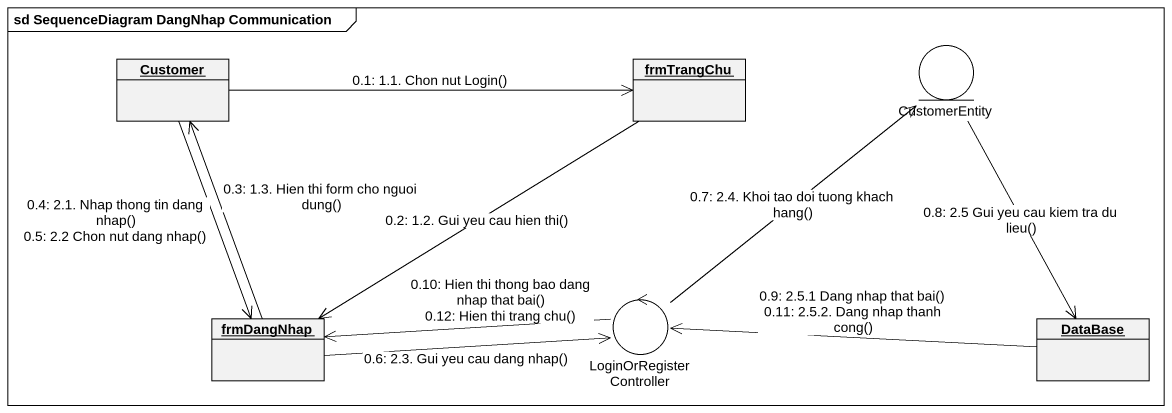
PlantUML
@startuml
mainframe sd SequenceDiagram DangNhap Communication
allowmixing
hide circle
hide empty members
object Customer
object frmTrangChu
entity CustomerEntity
object frmDangNhap
control LoginOrRegisterController
object "DataBase" as DataBase_
Customer -right-> frmTrangChu : 0.1: 1.1. Chon nut Login()
frmTrangChu --> frmDangNhap : 0.2: 1.2. Gui yeu cau hien thi()
frmDangNhap -up-> Customer : 0.3: 1.3. Hien thi form cho nguoi dung()
Customer --> frmDangNhap : 0.4: 2.1. Nhap thong tin dang nhap()\n0.5: 2.2 Chon nut dang nhap()
frmDangNhap -right-> LoginOrRegisterController : 0.6: 2.3. Gui yeu cau dang nhap()
LoginOrRegisterController -up-> CustomerEntity : 0.7: 2.4. Khoi tao doi tuong khach hang()
CustomerEntity --> DataBase_ : 0.8: 2.5 Gui yeu cau kiem tra du lieu()
DataBase_ -left-> LoginOrRegisterController : 0.9: 2.5.1 Dang nhap that bai()\n0.11: 2.5.2. Dang nhap thanh cong()
LoginOrRegisterController -left-> frmDangNhap : 0.10: Hien thi thong bao dang nhap that bai()\n0.12: Hien thi trang chu()
@enduml
